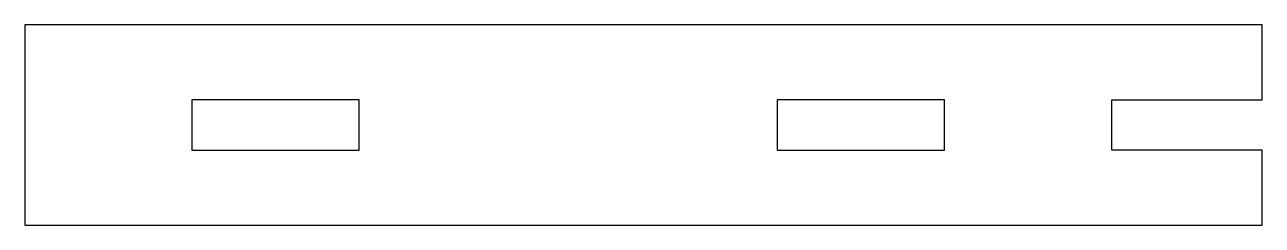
# Model space of a CAD drawing. Header units: millimetres. Extents: x 3682.2 to 3756.2, y 1554.2 to 1566.2.
import ezdxf

# ---------------------------------------------------------------- set-up
doc = ezdxf.new("R2010")
doc.units = ezdxf.units.MM

msp = doc.modelspace()

# ---------------------------------------------------------------- linework, layer by layer
at = {"color": 0, "extrusion": (0, 0, -1)}
for p, q in [((3682.195, 1566.157, -211.12), (3682.195, 1554.157, -211.12)), ((3756.195, 1566.157, -211.12), (3682.195, 1566.157, -211.12)), ((3756.195, 1561.657, -211.12), (3756.195, 1566.157, -211.12)), ((3702.195, 1561.657, -211.12), (3692.195, 1561.657, -211.12)), ((3692.195, 1561.657, -211.12), (3692.195, 1558.657, -211.12)), ((3702.195, 1558.657, -211.12), (3702.195, 1561.657, -211.12)), ((3737.195, 1561.657, -211.12), (3727.195, 1561.657, -211.12)), ((3727.195, 1561.657, -211.12), (3727.195, 1558.657, -211.12)), ((3737.195, 1558.657, -211.12), (3737.195, 1561.657, -211.12)), ((3747.195, 1558.657, -211.12), (3747.195, 1561.657, -211.12)), ((3747.195, 1561.657, -211.12), (3756.195, 1561.657, -211.12)), ((3692.195, 1558.657, -211.12), (3702.195, 1558.657, -211.12)), ((3727.195, 1558.657, -211.12), (3737.195, 1558.657, -211.12)), ((3756.195, 1558.657, -211.12), (3747.195, 1558.657, -211.12)), ((3756.195, 1554.157, -211.12), (3756.195, 1558.657, -211.12)), ((3682.195, 1554.157, -211.12), (3756.195, 1554.157, -211.12))]:
    msp.add_line(p, q, dxfattribs=at)

doc.saveas('drawing.dxf')
